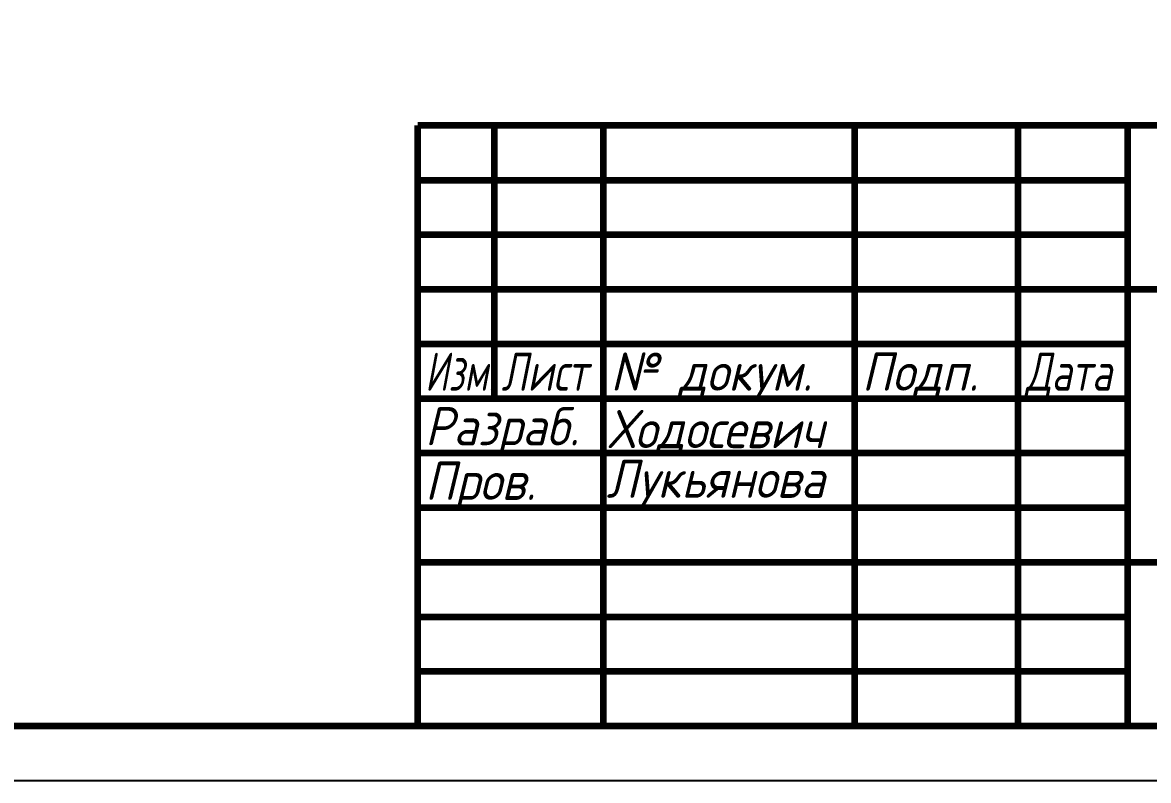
# Model space of a CAD drawing. Header units: millimetres. Extents: x 0 to 420, y 0 to 531.
# Drawn here: x 193.8 to 296.9, y 0 to 69.4 of the extents above; entities that cross this region are included whole.
import ezdxf

# ---------------------------------------------------------------- set-up
doc = ezdxf.new("R2010")
doc.units = ezdxf.units.MM
doc.header["$LTSCALE"] = 0.5
doc.layers.get('0').update_dxf_attribs({"lineweight": 60})
doc.layers.get('Defpoints').update_dxf_attribs({"color": 5})
doc.layers.add('4-текст', color=7, linetype='Continuous', true_color=0x00ad00)
doc.styles.get("Standard").update_dxf_attribs({"font": 'ISOCPEUI.TTF', "width": 0.9})

msp = doc.modelspace()

# ---------------------------------------------------------------- linework, layer by layer
at = {"lineweight": 100}
for p, q in [((415, 60), (230, 60)), ((230, 5), (230, 60)), ((237, 60), (237, 35)), ((247, 5), (247, 60)), ((270, 60), (270, 5)), ((285, 5), (285, 60)), ((295, 60), (295, 5)), ((230, 55), (295, 55)), ((230, 50), (295, 50)), ((230, 45), (295, 45)), ((295, 45), (415, 45)), ((230, 40), (295, 40)), ((230, 35), (295, 35)), ((230, 30), (295, 30)), ((230, 25), (295, 25)), ((230, 20), (295, 20)), ((295, 20), (415, 20)), ((230, 15), (295, 15)), ((230, 10), (295, 10))]:
    msp.add_line(p, q, dxfattribs=at)
msp.add_lwpolyline([(20, 5), (415, 5), (415, 292), (20, 292)], close=True, dxfattribs=at)
at = {"layer": 'Defpoints'}
msp.add_lwpolyline([(0, 0), (420, 0), (420, 297), (0, 297)], close=True, dxfattribs=at)

# ---------------------------------------------------------------- texts
at = {"lineweight": 100, "char_height": 3.5, "attachment_point": 1}
for s, insert in [('{\\fISOCPEUR|b0|i1|c204|p34;Ходосевич}', (247.44, 33.94)), ('Лукьянова', (247.29, 29.39))]:
    msp.add_mtext_dynamic_manual_height_columns(s, width=23, gutter_width=25, heights=[0], dxfattribs=dict(at, insert=insert))
at = {"layer": '4-текст', "lineweight": 100}
for s, width, p in [('Изм.', 0.7, (230.67, 35.7)), ('Лист', 0.75, (237.67, 35.7)), ('№ докум.', 0.9, (247.67, 35.7)), ('Подп.', 0.9, (270.67, 35.7)), ('Дата', 0.75, (285.67, 35.7)), ('Разраб.', 0.9, (230.67, 30.7)), ('Пров.', 0.9, (230.67, 25.7))]:
    msp.add_text(s, height=3.5, dxfattribs=dict(at, width=width)).set_placement(p)

doc.saveas('drawing.dxf')
